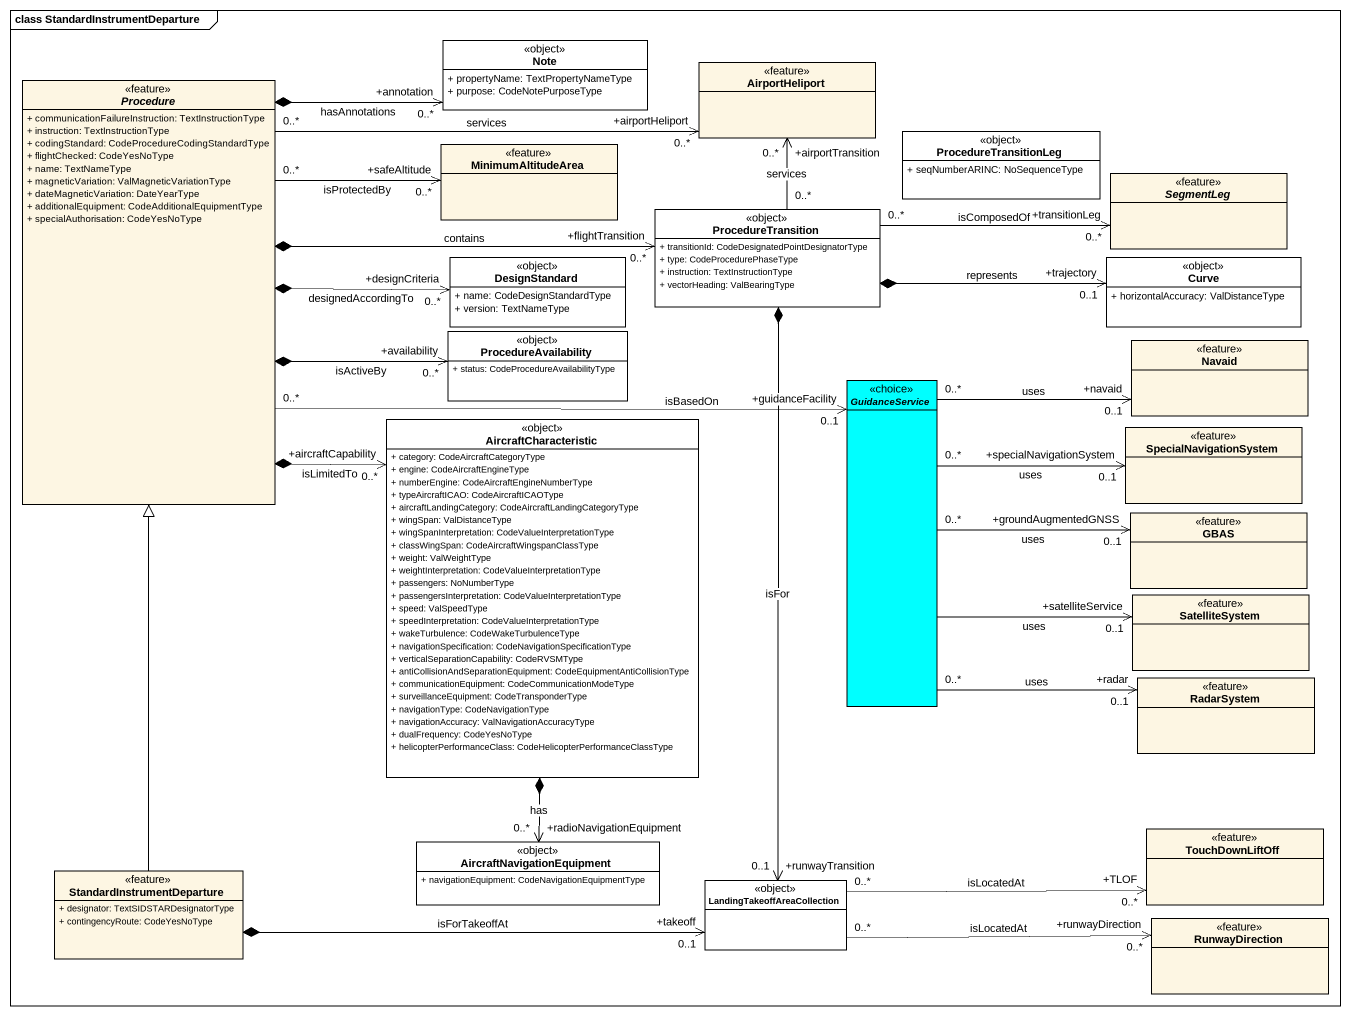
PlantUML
@startuml
mainframe class StandardInstrumentDeparture
hide circle
hide empty members
skinparam classAttributeIconSize 0
class "Note" as Note_ <<object>> #FFFFFF {
  + propertyName: TextPropertyNameType
  + purpose: CodeNotePurposeType
}
abstract class Procedure <<feature>> {
  + communicationFailureInstruction: TextInstructionType
  + instruction: TextInstructionType
  + codingStandard: CodeProcedureCodingStandardType
  + flightChecked: CodeYesNoType
  + name: TextNameType
  + magneticVariation: ValMagneticVariationType
  + dateMagneticVariation: DateYearType
  + additionalEquipment: CodeAdditionalEquipmentType
  + specialAuthorisation: CodeYesNoType
}
class AirportHeliport <<feature>>
class MinimumAltitudeArea <<feature>>
class ProcedureTransitionLeg <<object>> #FFFFFF {
  + seqNumberARINC: NoSequenceType
}
abstract class SegmentLeg <<feature>>
class ProcedureTransition <<object>> #FFFFFF {
  + transitionId: CodeDesignatedPointDesignatorType
  + type: CodeProcedurePhaseType
  + instruction: TextInstructionType
  + vectorHeading: ValBearingType
}
class DesignStandard <<object>> #FFFFFF {
  + name: CodeDesignStandardType
  + version: TextNameType
}
class Curve <<object>> #FFFFFF {
  + horizontalAccuracy: ValDistanceType
}
class ProcedureAvailability <<object>> #FFFFFF {
  + status: CodeProcedureAvailabilityType
}
class Navaid <<feature>>
abstract class GuidanceService <<choice>> #00FFFF
class AircraftCharacteristic <<object>> #FFFFFF {
  + category: CodeAircraftCategoryType
  + engine: CodeAircraftEngineType
  + numberEngine: CodeAircraftEngineNumberType
  + typeAircraftICAO: CodeAircraftICAOType
  + aircraftLandingCategory: CodeAircraftLandingCategoryType
  + wingSpan: ValDistanceType
  + wingSpanInterpretation: CodeValueInterpretationType
  + classWingSpan: CodeAircraftWingspanClassType
  + weight: ValWeightType
  + weightInterpretation: CodeValueInterpretationType
  + passengers: NoNumberType
  + passengersInterpretation: CodeValueInterpretationType
  + speed: ValSpeedType
  + speedInterpretation: CodeValueInterpretationType
  + wakeTurbulence: CodeWakeTurbulenceType
  + navigationSpecification: CodeNavigationSpecificationType
  + verticalSeparationCapability: CodeRVSMType
  + antiCollisionAndSeparationEquipment: CodeEquipmentAntiCollisionType
  + communicationEquipment: CodeCommunicationModeType
  + surveillanceEquipment: CodeTransponderType
  + navigationType: CodeNavigationType
  + navigationAccuracy: ValNavigationAccuracyType
  + dualFrequency: CodeYesNoType
  + helicopterPerformanceClass: CodeHelicopterPerformanceClassType
}
class SpecialNavigationSystem <<feature>>
class GBAS <<feature>>
class SatelliteSystem <<feature>>
class RadarSystem <<feature>>
class AircraftNavigationEquipment <<object>> #FFFFFF {
  + navigationEquipment: CodeNavigationEquipmentType
}
class TouchDownLiftOff <<feature>>
class StandardInstrumentDeparture <<feature>> {
  + designator: TextSIDSTARDesignatorType
  + contingencyRoute: CodeYesNoType
}
class LandingTakeoffAreaCollection <<object>> #FFFFFF
class RunwayDirection <<feature>>
Procedure *-right-> "+annotation\n0..*" Note_ : hasAnnotations
Procedure "0..*" -right-> "+airportHeliport\n0..*" AirportHeliport : services
Procedure "0..*" -right-> "+safeAltitude\n0..*" MinimumAltitudeArea : isProtectedBy
Procedure *-right-> "+flightTransition\n0..*" ProcedureTransition : contains
Procedure *-right-> "+designCriteria\n0..*" DesignStandard : designedAccordingTo
Procedure *-right-> "+availability\n0..*" ProcedureAvailability : isActiveBy
Procedure "0..*" -right-> "+guidanceFacility\n0..1" GuidanceService : isBasedOn
Procedure *--> "+aircraftCapability\n0..*" AircraftCharacteristic : isLimitedTo
ProcedureTransition "0..*" -up-> "+airportTransition\n0..*" AirportHeliport : services
ProcedureTransition "0..*" -right-> "+transitionLeg\n0..*" SegmentLeg : isComposedOf
ProcedureTransition *-right-> "+trajectory\n0..1" Curve : represents
ProcedureTransition *--> "+runwayTransition\n0..1" LandingTakeoffAreaCollection : isFor
GuidanceService "0..*" -right-> "+navaid\n0..1" Navaid : uses
GuidanceService "0..*" -right-> "+specialNavigationSystem\n0..1" SpecialNavigationSystem : uses
GuidanceService "0..*" -right-> "+groundAugmentedGNSS\n0..1" GBAS : uses
GuidanceService -right-> "+satelliteService\n0..1" SatelliteSystem : uses
GuidanceService "0..*" -right-> "+radar\n0..1" RadarSystem : uses
AircraftCharacteristic *--> "+radioNavigationEquipment\n0..*" AircraftNavigationEquipment : has
StandardInstrumentDeparture -up-|> Procedure
StandardInstrumentDeparture *-right-> "+takeoff\n0..1" LandingTakeoffAreaCollection : isForTakeoffAt
LandingTakeoffAreaCollection "0..*" -right-> "+TLOF\n0..*" TouchDownLiftOff : isLocatedAt
LandingTakeoffAreaCollection "0..*" -right-> "+runwayDirection\n0..*" RunwayDirection : isLocatedAt
@enduml
